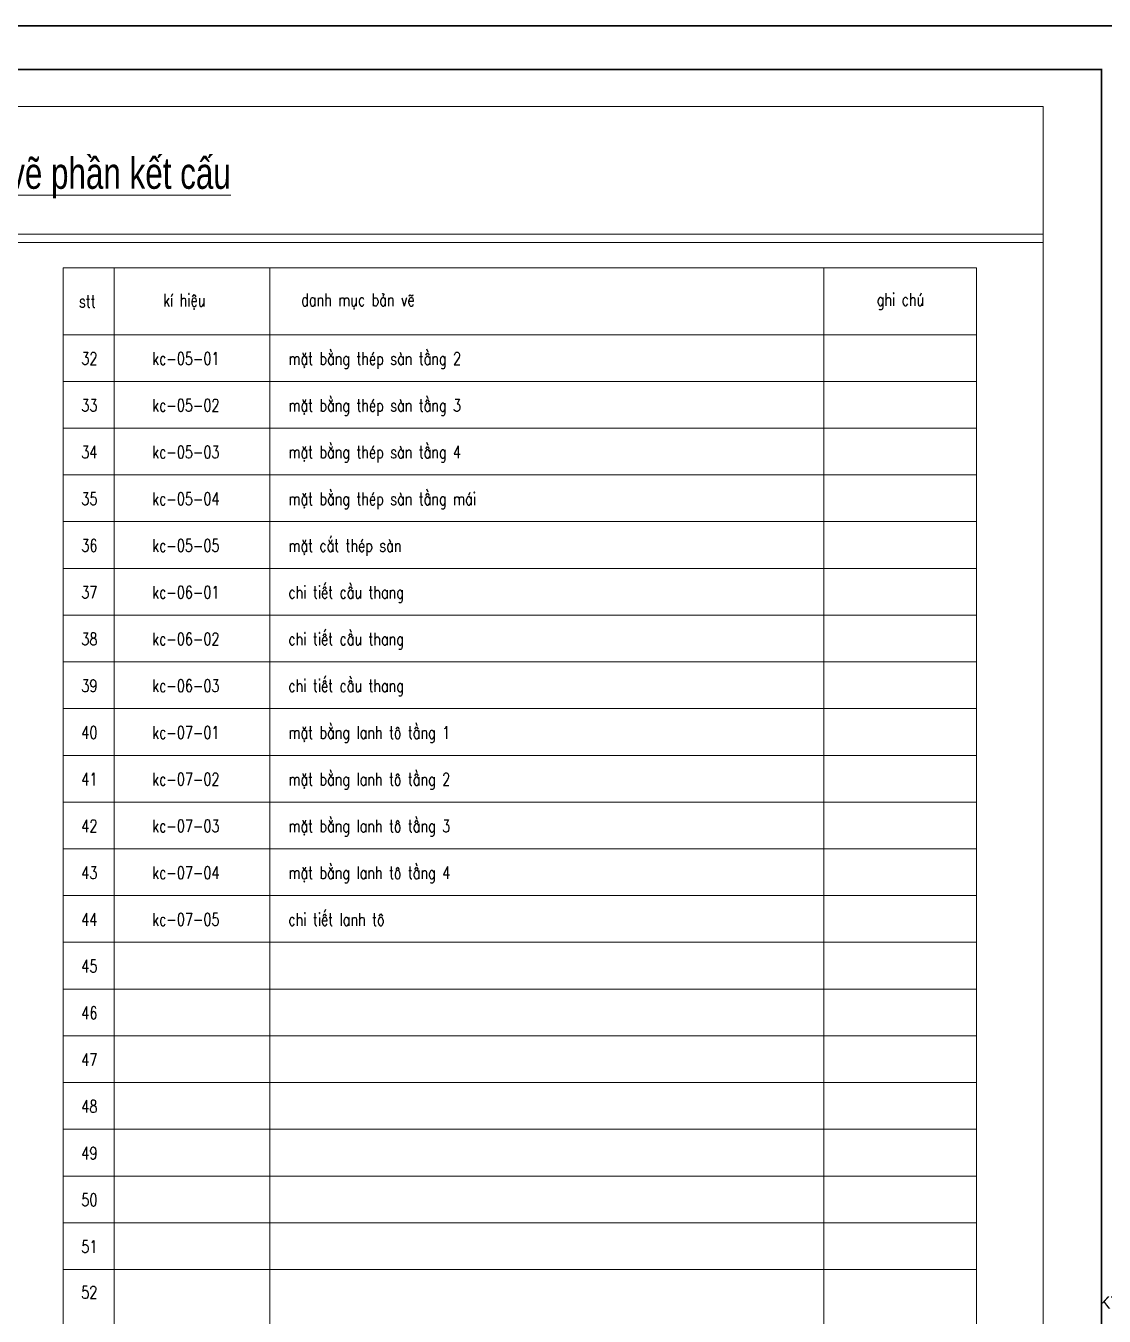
# Model space of a CAD drawing. Extents: x -2098986 to 943, y -1296280 to 73591.
# Drawn here: x -1825946 to -1808718, y -1038269 to -1017655 of the extents above; entities that cross this region are included whole.
import ezdxf
from ezdxf.enums import TextEntityAlignment as Align

# ---------------------------------------------------------------- set-up
doc = ezdxf.new("R2010")
doc.units = 0
doc.header["$LTSCALE"] = 150
for name, color, linetype, lineweight in [('05.Text', 253, 'Continuous', 18), ('11.Khung bo', 32, 'Continuous', 50), ('12.Khung', 36, 'Continuous', 25), ('LS-DIM', 251, 'Continuous', 13), ('LS-TEXT', 60, 'Continuous', 20), ('LS-THAY', 7, 'Continuous', 20)]:
    doc.layers.add(name, color=color, linetype=linetype, lineweight=lineweight)
doc.layers.add('Tpl_Bound', color=1, linetype='Continuous', plot=False)
doc.styles.add('KCVN-LEADER', font='vnromadi.shx', dxfattribs={"width": 0.7, "height": 4})
doc.styles.add('VnAvantH', font='')
doc.styles.add('vnsimpli', font='vnsimli.shx', dxfattribs={"width": 0.75})
doc.styles.get('VnAvantH').set_extended_font_data('.VnAvantH')

# ---------------------------------------------------------------- blocks, each defined once
blk = doc.blocks.new('100')
at = {"layer": '11.Khung bo', "const_width": 26.7}
blk.add_lwpolyline([(1860913, -945240), (1860913, -916940), (1896063, -916940), (1896063, -945240)], close=True, dxfattribs=at)
blk.add_lwpolyline([(1860913, -945240), (1860913, -916940), (1896063, -916940), (1896063, -945240)], close=True, dxfattribs=at)
blk.add_lwpolyline([(1860913, -945240), (1860913, -916940), (1896063, -916940), (1896063, -945240)], close=True, dxfattribs=at)
at = {"layer": '12.Khung'}
blk.add_lwpolyline([(1901579, -945940), (1901579, -916240), (1859580, -916240), (1859580, -945940)], close=True, dxfattribs=at)
blk.add_lwpolyline([(1901579, -945940), (1901579, -916240), (1859580, -916240), (1859580, -945940)], close=True, dxfattribs=at)
blk.add_lwpolyline([(1901579, -945940), (1901579, -916240), (1859580, -916240), (1859580, -945940)], close=True, dxfattribs=at)
at = {"layer": '05.Text', "style": 'VnAvantH'}
blk.add_text('KTS.lª thÕ trinh', height=198, dxfattribs=at).set_placement((1898428, -936733), align=Align.RIGHT)

msp = doc.modelspace()

# ---------------------------------------------------------------- linework, layer by layer
at = {"layer": 'LS-DIM'}
for p, q in [((-1825347.1, -1023335.8), (-1810758, -1023335.8)), ((-1825347.1, -1024082.5), (-1810758, -1024082.5)), ((-1825347.1, -1024829.2), (-1810758, -1024829.2)), ((-1825347.1, -1025575.8), (-1810758, -1025575.8)), ((-1825347.1, -1026322.5), (-1810758, -1026322.5)), ((-1825347.1, -1027069.2), (-1810758, -1027069.2)), ((-1825347.1, -1027815.8), (-1810758, -1027815.8)), ((-1825347.1, -1028562.5), (-1810758, -1028562.5)), ((-1825347.1, -1029309.2), (-1810758, -1029309.2)), ((-1825347.1, -1030055.8), (-1810758, -1030055.8)), ((-1825347.1, -1030802.5), (-1810758, -1030802.5)), ((-1825347.1, -1031549.2), (-1810758, -1031549.2)), ((-1825347.1, -1032295.8), (-1810758, -1032295.8)), ((-1825347.1, -1033042.5), (-1810758, -1033042.5)), ((-1825347.1, -1033789.2), (-1810758, -1033789.2)), ((-1825347.1, -1034535.8), (-1810758, -1034535.8)), ((-1825347.1, -1035282.5), (-1810758, -1035282.5)), ((-1825347.1, -1036029.2), (-1810758, -1036029.2)), ((-1825347.1, -1036775.8), (-1810758, -1036775.8)), ((-1825347.1, -1037522.5), (-1810758, -1037522.5))]:
    msp.add_line(p, q, dxfattribs=at)
at = {"layer": 'LS-THAY'}
for p, q in [((-1842724.7, -1020984.1), (-1809692, -1020984.1)), ((-1842724.7, -1021114.1), (-1809692, -1021114.1)), ((-1825347.1, -1021522.5), (-1825347.1, -1045735.8)), ((-1825347.1, -1021522.5), (-1810758, -1021522.5)), ((-1824535.6, -1021522.5), (-1824535.6, -1045735.8)), ((-1822049.3, -1045735.8), (-1822049.3, -1021522.5)), ((-1822049.3, -1022589.2), (-1822049.3, -1021522.5)), ((-1813197, -1045735.8), (-1813197, -1021522.5)), ((-1810758, -1022589.2), (-1810758, -1021522.5)), ((-1825347.1, -1022589.2), (-1810758, -1022589.2)), ((-1810758, -1022589.2), (-1810758, -1045735.8))]:
    msp.add_line(p, q, dxfattribs=at)
msp.add_lwpolyline([(-1842724.7, -1018943.6), (-1809692, -1018943.6), (-1809692, -1045811.7), (-1842724.7, -1045811.7)], close=True, dxfattribs=at)
at = {"layer": 'Tpl_Bound', "color": 1}
msp.add_lwpolyline([(-1845244.4, -1047354.7), (-1845244.4, -1017654.7), (-1803244.4, -1017654.7), (-1803244.4, -1047354.7)], close=True, dxfattribs=at)

# ---------------------------------------------------------------- block references
at = {"layer": '05.Text', "xscale": 1.000009185772931, "yscale": 1.000009185772931, "zscale": 1.000009185772931}
msp.add_blockref('100', (-3704841.2, -101406.2), dxfattribs=at)

# ---------------------------------------------------------------- texts
at = {"layer": 'LS-TEXT', "style": 'KCVN-LEADER', "width": 0.75}
msp.add_text('%%Udanh môc b¶n vÏ phÇn kÕt cÊu', height=500, dxfattribs=at).set_placement((-1826100.6, -1020258.8), align=Align.CENTER)
at = {"layer": 'LS-TEXT', "style": 'vnsimpli', "width": 0.75}
for s, p in [('stt', (-1824964.7, -1022055.9)), ('kÝ hiÖu', (-1823414.9, -1022055.9)), ('danh môc b¶n vÏ', (-1820640.1, -1022055.9)), ('ghi chó', (-1811972.8, -1022055.9))]:
    msp.add_text(s, height=200, dxfattribs=at).set_placement(p, align=Align.MIDDLE)
for s, p in [('mÆt b»ng thÐp sµn tÇng 2', (-1821750.6, -1023070.4)), ('32', (-1825058.8, -1023070.4)), ('kc-05-01', (-1823925.6, -1023070.4)), ('33', (-1825058.8, -1023817.1)), ('kc-05-02', (-1823925.6, -1023817.1)), ('mÆt b»ng thÐp sµn tÇng 3', (-1821750.6, -1023817.1)), ('34', (-1825058.8, -1024563.8)), ('kc-05-03', (-1823925.6, -1024563.8)), ('mÆt b»ng thÐp sµn tÇng 4', (-1821750.6, -1024563.8)), ('35', (-1825058.8, -1025310.4)), ('kc-05-04', (-1823925.6, -1025310.4)), ('mÆt b»ng thÐp sµn tÇng m¸i', (-1821750.6, -1025310.4)), ('36', (-1825058.8, -1026057.1)), ('kc-05-05', (-1823925.6, -1026057.1)), ('mÆt c¾t thÐp sµn', (-1821750.6, -1026057.1)), ('chi tiÕt cÇu thang', (-1821750.6, -1026803.8)), ('37', (-1825058.8, -1026803.8)), ('kc-06-01', (-1823925.6, -1026803.8)), ('38', (-1825058.8, -1027550.4)), ('kc-06-02', (-1823925.6, -1027550.4)), ('chi tiÕt cÇu thang', (-1821750.6, -1027550.4)), ('39', (-1825058.8, -1028297.1)), ('kc-06-03', (-1823925.6, -1028297.1)), ('chi tiÕt cÇu thang', (-1821750.6, -1028297.1)), ('mÆt b»ng lanh t« tÇng 1', (-1821750.6, -1029043.8)), ('40', (-1825058.8, -1029043.8)), ('kc-07-01', (-1823925.6, -1029043.8)), ('41', (-1825058.8, -1029790.4)), ('kc-07-02', (-1823925.6, -1029790.4)), ('mÆt b»ng lanh t« tÇng 2', (-1821750.6, -1029790.4)), ('mÆt b»ng lanh t« tÇng 3', (-1821750.6, -1030537.1)), ('42', (-1825058.8, -1030537.1)), ('kc-07-03', (-1823925.6, -1030537.1)), ('43', (-1825058.8, -1031283.8)), ('kc-07-04', (-1823925.6, -1031283.8)), ('mÆt b»ng lanh t« tÇng 4', (-1821750.6, -1031283.8)), ('44', (-1825058.8, -1032030.4)), ('kc-07-05', (-1823925.6, -1032030.4)), ('chi tiÕt lanh t«', (-1821750.6, -1032030.4)), ('45', (-1825058.8, -1032777.1)), ('46', (-1825058.8, -1033523.8)), ('47', (-1825058.8, -1034270.4)), ('48', (-1825058.8, -1035017.1)), ('49', (-1825058.8, -1035763.8)), ('50', (-1825058.8, -1036510.4)), ('51', (-1825058.8, -1037257.1)), ('52', (-1825060.1, -1037987.6))]:
    msp.add_text(s, height=200, dxfattribs=at).set_placement(p)

doc.saveas('drawing.dxf')
